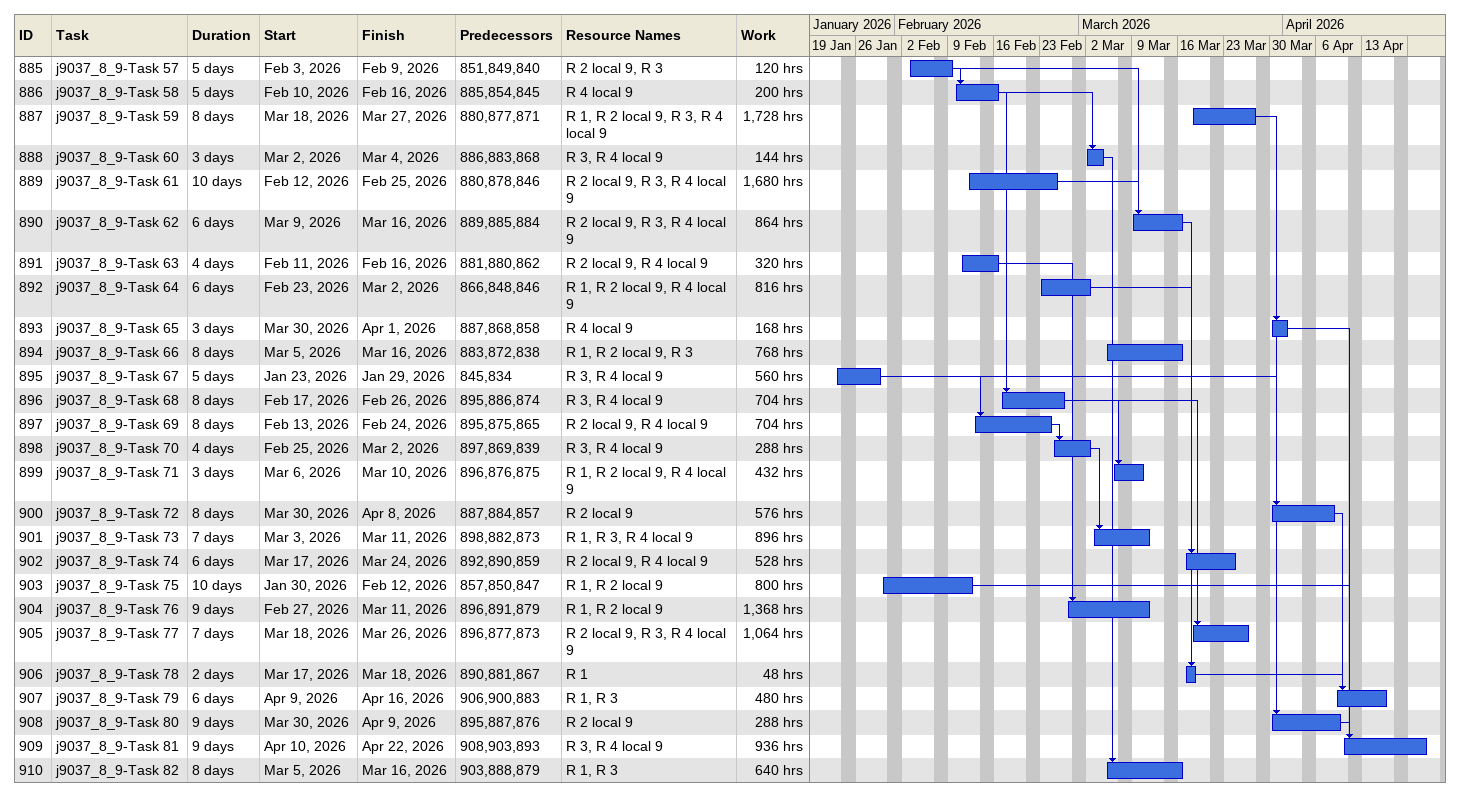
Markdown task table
| ID | Task | Duration | Start | Finish | Predecessors | Resources | Work (h) |
|---|---|---|---|---|---|---|---|
| 885 | j9037_8_9-Task 57 | 5d | 2026-02-03 | 2026-02-09 | 851, 849, 840 | R 2 local 9, R 3 | 120 |
| 886 | j9037_8_9-Task 58 | 5d | 2026-02-10 | 2026-02-16 | 885, 854, 845 | R 4 local 9 | 200 |
| 887 | j9037_8_9-Task 59 | 8d | 2026-03-18 | 2026-03-27 | 880, 877, 871 | R 1, R 2 local 9, R 3, R 4 local 9 | 1728 |
| 888 | j9037_8_9-Task 60 | 3d | 2026-03-02 | 2026-03-04 | 886, 883, 868 | R 3, R 4 local 9 | 144 |
| 889 | j9037_8_9-Task 61 | 10d | 2026-02-12 | 2026-02-25 | 880, 878, 846 | R 2 local 9, R 3, R 4 local 9 | 1680 |
| 890 | j9037_8_9-Task 62 | 6d | 2026-03-09 | 2026-03-16 | 889, 885, 884 | R 2 local 9, R 3, R 4 local 9 | 864 |
| 891 | j9037_8_9-Task 63 | 4d | 2026-02-11 | 2026-02-16 | 881, 880, 862 | R 2 local 9, R 4 local 9 | 320 |
| 892 | j9037_8_9-Task 64 | 6d | 2026-02-23 | 2026-03-02 | 866, 848, 846 | R 1, R 2 local 9, R 4 local 9 | 816 |
| 893 | j9037_8_9-Task 65 | 3d | 2026-03-30 | 2026-04-01 | 887, 868, 858 | R 4 local 9 | 168 |
| 894 | j9037_8_9-Task 66 | 8d | 2026-03-05 | 2026-03-16 | 883, 872, 838 | R 1, R 2 local 9, R 3 | 768 |
| 895 | j9037_8_9-Task 67 | 5d | 2026-01-23 | 2026-01-29 | 845, 834 | R 3, R 4 local 9 | 560 |
| 896 | j9037_8_9-Task 68 | 8d | 2026-02-17 | 2026-02-26 | 895, 886, 874 | R 3, R 4 local 9 | 704 |
| 897 | j9037_8_9-Task 69 | 8d | 2026-02-13 | 2026-02-24 | 895, 875, 865 | R 2 local 9, R 4 local 9 | 704 |
| 898 | j9037_8_9-Task 70 | 4d | 2026-02-25 | 2026-03-02 | 897, 869, 839 | R 3, R 4 local 9 | 288 |
| 899 | j9037_8_9-Task 71 | 3d | 2026-03-06 | 2026-03-10 | 896, 876, 875 | R 1, R 2 local 9, R 4 local 9 | 432 |
| 900 | j9037_8_9-Task 72 | 8d | 2026-03-30 | 2026-04-08 | 887, 884, 857 | R 2 local 9 | 576 |
| 901 | j9037_8_9-Task 73 | 7d | 2026-03-03 | 2026-03-11 | 898, 882, 873 | R 1, R 3, R 4 local 9 | 896 |
| 902 | j9037_8_9-Task 74 | 6d | 2026-03-17 | 2026-03-24 | 892, 890, 859 | R 2 local 9, R 4 local 9 | 528 |
| 903 | j9037_8_9-Task 75 | 10d | 2026-01-30 | 2026-02-12 | 857, 850, 847 | R 1, R 2 local 9 | 800 |
| 904 | j9037_8_9-Task 76 | 9d | 2026-02-27 | 2026-03-11 | 896, 891, 879 | R 1, R 2 local 9 | 1368 |
| 905 | j9037_8_9-Task 77 | 7d | 2026-03-18 | 2026-03-26 | 896, 877, 873 | R 2 local 9, R 3, R 4 local 9 | 1064 |
| 906 | j9037_8_9-Task 78 | 2d | 2026-03-17 | 2026-03-18 | 890, 881, 867 | R 1 | 48 |
| 907 | j9037_8_9-Task 79 | 6d | 2026-04-09 | 2026-04-16 | 906, 900, 883 | R 1, R 3 | 480 |
| 908 | j9037_8_9-Task 80 | 9d | 2026-03-30 | 2026-04-09 | 895, 887, 876 | R 2 local 9 | 288 |
| 909 | j9037_8_9-Task 81 | 9d | 2026-04-10 | 2026-04-22 | 908, 903, 893 | R 3, R 4 local 9 | 936 |
| 910 | j9037_8_9-Task 82 | 8d | 2026-03-05 | 2026-03-16 | 903, 888, 879 | R 1, R 3 | 640 |
